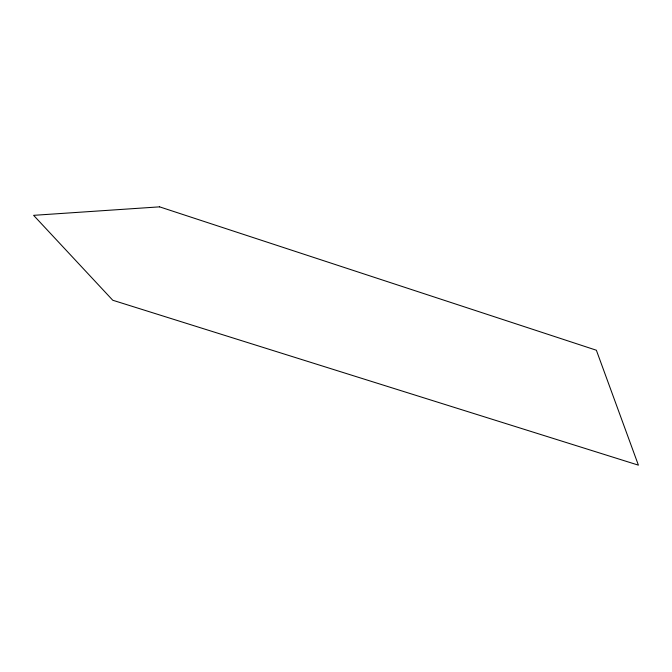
<?xml version="1.0" encoding="UTF-8"?>
<svg xmlns="http://www.w3.org/2000/svg" width="672" height="672" viewBox="0 0 672 672"><rect width="100%" height="100%" fill="white"/><g stroke="black" fill="none" stroke-linecap="round" stroke-linejoin="round"><path stroke-width="1.01" d="M159.6 206.85L33.6 215.334L112.77 300.25L638.4 465.15L596.366 350.23L159.6 206.85"/></g></svg>
